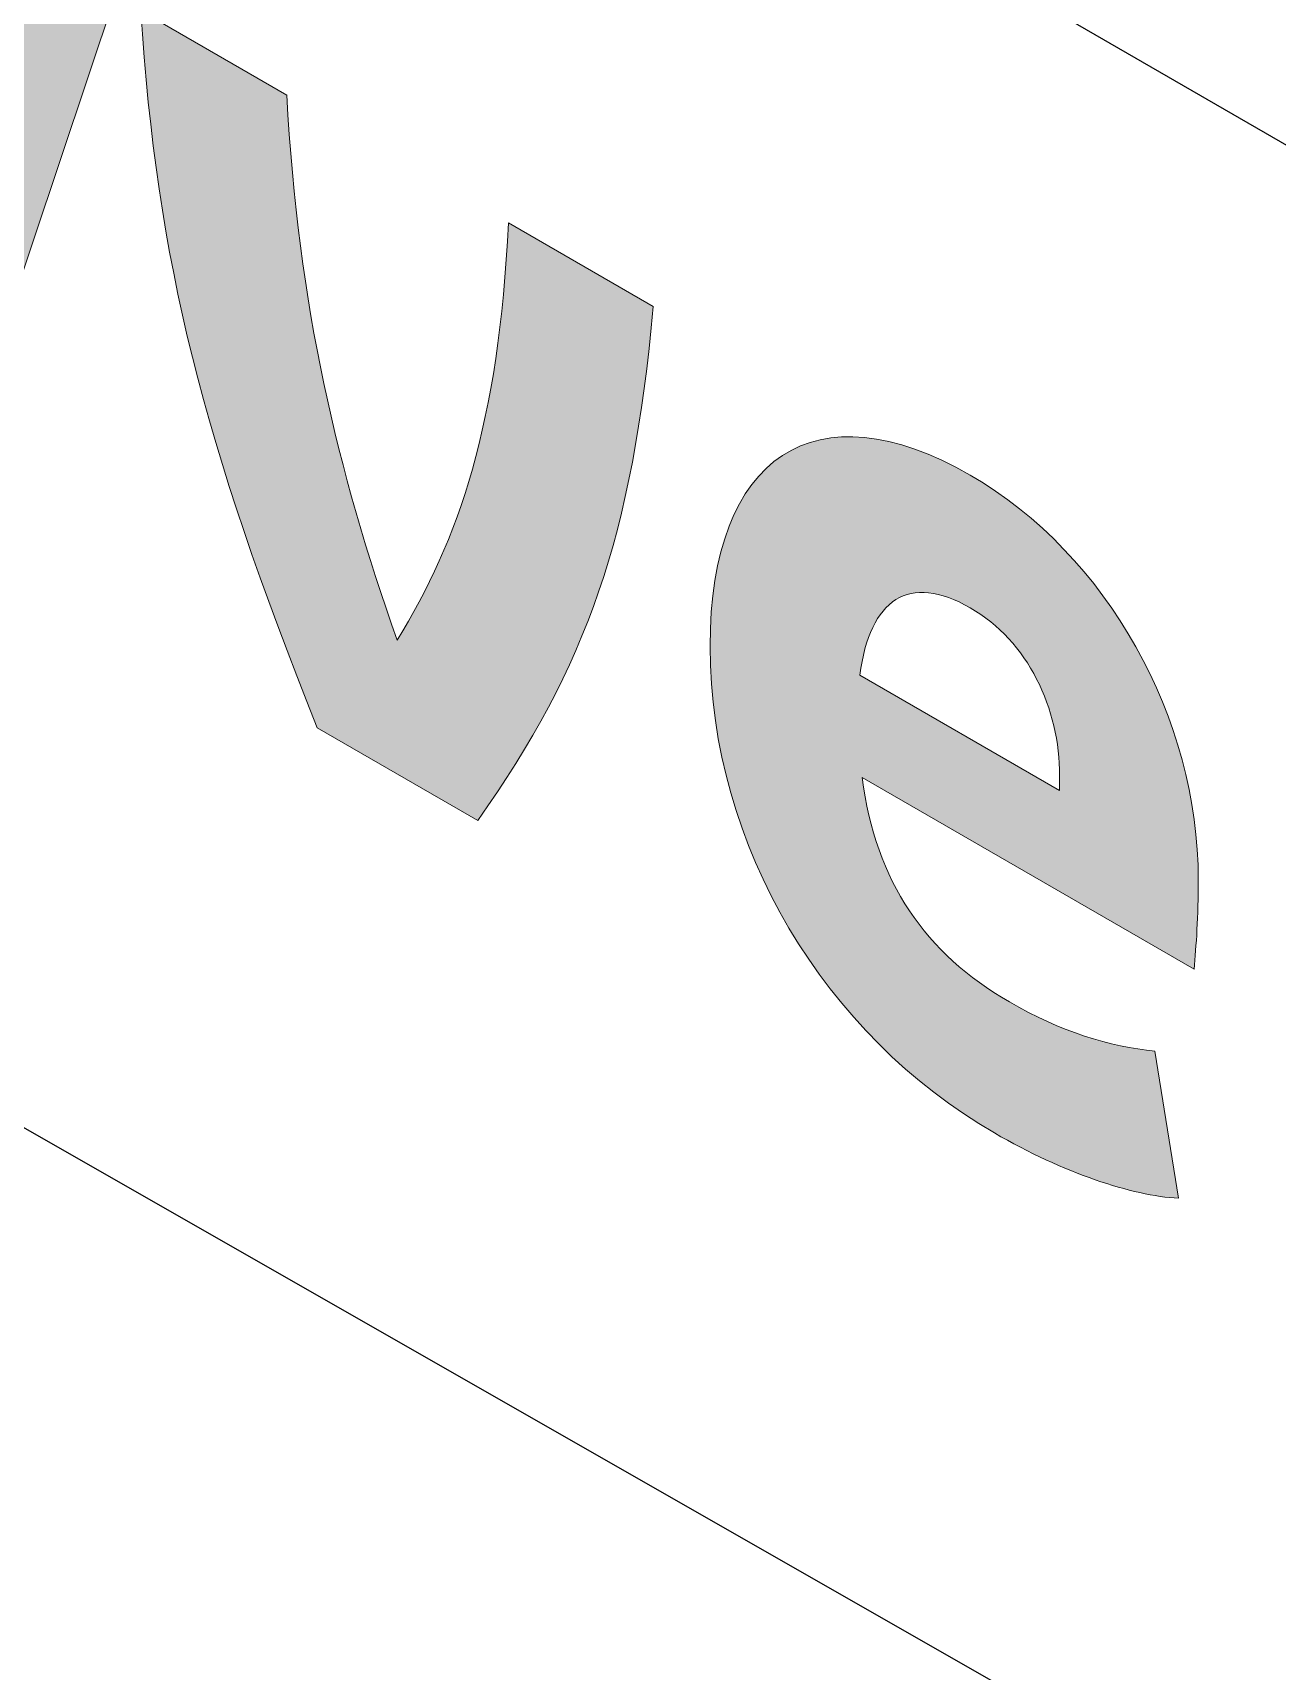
# Model space of a CAD drawing. Extents: x -1140 to 5605, y -816 to 2382.
# Drawn here: x 875.75 to 898.99, y 1097.02 to 1127.63 of the extents above; entities that cross this region are included whole.
import ezdxf

# ---------------------------------------------------------------- set-up
doc = ezdxf.new("R2010")
doc.units = 0
doc.header["$MEASUREMENT"] = 0
for name, color, linetype, lineweight in [('G-ANNO-TTLB', 7, 'Continuous', 0), ('TYVEK', 7, 'Continuous', 0), ('X-REF - TRACED', 7, 'Continuous', 0)]:
    doc.layers.add(name, color=color, linetype=linetype, lineweight=lineweight)

# ---------------------------------------------------------------- blocks, each defined once
blk = doc.blocks.new('Block_402')
at = {"layer": 'X-REF - TRACED', "true_color": 0x848484, "transparency": 33554687}
h = blk.add_hatch(color=252, dxfattribs=at)
h.dxf.hatch_style = 2
edge = h.paths.add_edge_path()
edge.add_spline(control_points=[(884.63, 1124.072), (884.454, 1120.329), (883.709, 1118.151), (882.551, 1116.279), (881.433, 1119.464), (880.708, 1122.492), (880.492, 1126.461), (880.492, 1126.461), (877.766, 1128.035), (877.766, 1128.035), (878.06, 1123.346), (878.942, 1119.936), (881.061, 1114.643), (881.061, 1114.643), (884.062, 1112.911), (884.062, 1112.911), (886.101, 1115.803), (886.945, 1118.216), (887.337, 1122.509), (887.337, 1122.509), (884.63, 1124.072), (884.63, 1124.072)], knot_values=[0, 0, 0, 0, 1, 1, 1, 2, 2, 2, 3, 3, 3, 4, 4, 4, 5, 5, 5, 6, 6, 6, 7, 7, 7, 7], degree=3, periodic=0)
h = blk.add_hatch(color=252, dxfattribs=at)
h.dxf.hatch_style = 2
edge = h.paths.add_edge_path()
edge.add_spline(control_points=[(894.928, 1113.472), (894.928, 1113.472), (891.198, 1115.622), (891.198, 1115.622), (891.378, 1117.052), (892.118, 1117.542), (893.258, 1116.882), (894.338, 1116.262), (894.928, 1115.002), (894.928, 1113.742), (894.928, 1113.742), (894.928, 1113.472), (894.928, 1113.472)], knot_values=[0, 0, 0, 0, 1, 1, 1, 2, 2, 2, 3, 3, 3, 4, 4, 4, 4], degree=3, periodic=0)
edge = h.paths.add_edge_path()
edge.add_spline(control_points=[(897.518, 1111.802), (897.518, 1114.812), (895.828, 1117.872), (893.258, 1119.362), (890.378, 1121.022), (888.398, 1119.742), (888.398, 1116.162), (888.398, 1112.432), (890.558, 1108.892), (893.708, 1107.072), (895.008, 1106.322), (896.278, 1105.902), (897.148, 1105.852), (897.148, 1105.852), (896.708, 1108.602), (896.708, 1108.602), (895.868, 1108.682), (894.948, 1108.962), (893.988, 1109.522), (892.418, 1110.422), (891.498, 1111.762), (891.238, 1113.712), (891.238, 1113.712), (897.438, 1110.132), (897.438, 1110.132), (897.478, 1110.562), (897.518, 1111.122), (897.518, 1111.802)], knot_values=[0, 0, 0, 0, 1, 1, 1, 2, 2, 2, 3, 3, 3, 4, 4, 4, 5, 5, 5, 6, 6, 6, 7, 7, 7, 8, 8, 8, 9, 9, 9, 9], degree=3, periodic=0)
at = {"layer": 'X-REF - TRACED'}
for points, knots in [([(884.63, 1124.072), (884.454, 1120.329), (883.709, 1118.151), (882.551, 1116.279), (881.433, 1119.464), (880.708, 1122.492), (880.492, 1126.461), (880.492, 1126.461), (877.766, 1128.035), (877.766, 1128.035), (878.06, 1123.346), (878.942, 1119.936), (881.061, 1114.643), (881.061, 1114.643), (884.062, 1112.911), (884.062, 1112.911), (886.101, 1115.803), (886.945, 1118.216), (887.337, 1122.509), (887.337, 1122.509), (884.63, 1124.072), (884.63, 1124.072)], [0, 0, 0, 0, 1, 1, 1, 2, 2, 2, 3, 3, 3, 4, 4, 4, 5, 5, 5, 6, 6, 6, 7, 7, 7, 7]), ([(897.518, 1111.802), (897.518, 1114.812), (895.828, 1117.872), (893.258, 1119.362), (890.378, 1121.022), (888.398, 1119.742), (888.398, 1116.162), (888.398, 1112.432), (890.558, 1108.892), (893.708, 1107.072), (895.008, 1106.322), (896.278, 1105.902), (897.148, 1105.852), (897.148, 1105.852), (896.708, 1108.602), (896.708, 1108.602), (895.868, 1108.682), (894.948, 1108.962), (893.988, 1109.522), (892.418, 1110.422), (891.498, 1111.762), (891.238, 1113.712), (891.238, 1113.712), (897.438, 1110.132), (897.438, 1110.132), (897.478, 1110.562), (897.518, 1111.122), (897.518, 1111.802)], [0, 0, 0, 0, 1, 1, 1, 2, 2, 2, 3, 3, 3, 4, 4, 4, 5, 5, 5, 6, 6, 6, 7, 7, 7, 8, 8, 8, 9, 9, 9, 9]), ([(894.928, 1113.472), (894.928, 1113.472), (891.198, 1115.622), (891.198, 1115.622), (891.378, 1117.052), (892.118, 1117.542), (893.258, 1116.882), (894.338, 1116.262), (894.928, 1115.002), (894.928, 1113.742), (894.928, 1113.742), (894.928, 1113.472), (894.928, 1113.472)], [0, 0, 0, 0, 1, 1, 1, 2, 2, 2, 3, 3, 3, 4, 4, 4, 4])]:
    blk.add_open_spline(points, degree=3, knots=knots, dxfattribs=at)
blk = doc.blocks.new('Block_401')
at = {"layer": 'X-REF - TRACED', "true_color": 0x848484, "transparency": 33554687}
h = blk.add_hatch(color=252, dxfattribs=at)
h.dxf.hatch_style = 2
edge = h.paths.add_edge_path()
edge.add_spline(control_points=[(874.578, 1129.875), (874.578, 1129.875), (872.149, 1122.629), (872.149, 1122.629), (871.116, 1125.66), (870.444, 1128.591), (870.238, 1132.381), (870.238, 1132.381), (867.511, 1133.955), (867.511, 1133.955), (867.806, 1129.266), (868.688, 1125.856), (870.807, 1120.564), (870.807, 1120.564), (871.351, 1120.249), (871.351, 1120.249), (871.351, 1120.249), (869.963, 1116.107), (869.963, 1116.107), (869.963, 1116.107), (872.67, 1114.544), (872.67, 1114.544), (872.67, 1114.544), (877.285, 1128.313), (877.285, 1128.313), (877.285, 1128.313), (874.578, 1129.875), (874.578, 1129.875)], knot_values=[0, 0, 0, 0, 1, 1, 1, 2, 2, 2, 3, 3, 3, 4, 4, 4, 5, 5, 5, 6, 6, 6, 7, 7, 7, 8, 8, 8, 9, 9, 9, 9], degree=3, periodic=0)
at = {"layer": 'X-REF - TRACED'}
blk.add_open_spline([(874.578, 1129.875), (874.578, 1129.875), (872.149, 1122.629), (872.149, 1122.629), (871.116, 1125.66), (870.444, 1128.591), (870.238, 1132.381), (870.238, 1132.381), (867.511, 1133.955), (867.511, 1133.955), (867.806, 1129.266), (868.688, 1125.856), (870.807, 1120.564), (870.807, 1120.564), (871.351, 1120.249), (871.351, 1120.249), (871.351, 1120.249), (869.963, 1116.107), (869.963, 1116.107), (869.963, 1116.107), (872.67, 1114.544), (872.67, 1114.544), (872.67, 1114.544), (877.285, 1128.313), (877.285, 1128.313), (877.285, 1128.313), (874.578, 1129.875), (874.578, 1129.875)], degree=3, knots=[0, 0, 0, 0, 1, 1, 1, 2, 2, 2, 3, 3, 3, 4, 4, 4, 5, 5, 5, 6, 6, 6, 7, 7, 7, 8, 8, 8, 9, 9, 9, 9], dxfattribs=at)
blk.add_blockref('Block_402', (0, 0), dxfattribs=at)
blk = doc.blocks.new('Block_400')
at = {"layer": 'X-REF - TRACED'}
blk.add_blockref('Block_401', (0, 0), dxfattribs=at)
blk = doc.blocks.new('Block_399')
at = {"layer": 'X-REF - TRACED'}
blk.add_blockref('Block_400', (0, 0), dxfattribs=at)
blk = doc.blocks.new('Block_397')
at = {"layer": 'X-REF - TRACED'}
blk.add_blockref('Block_399', (0, 0), dxfattribs=at)

msp = doc.modelspace()

# ---------------------------------------------------------------- hatches: boundary and pattern name
at = {"layer": 'G-ANNO-TTLB', "true_color": 0xff00ff, "transparency": 33554687}
h = msp.add_hatch(color=6, dxfattribs=at)
edge = h.paths.add_edge_path()
edge.add_spline(control_points=[(1815.435, -731.698), (1815.435, -731.698), (-1114.083, -731.698), (-1114.083, -731.698), (-1114.083, -731.698), (-1114.083, 1725.302), (-1114.083, 1725.302), (-1114.083, 1725.302), (1815.435, 1725.302), (1815.435, 1725.302), (1815.435, 1725.302), (1815.435, -731.698), (1815.435, -731.698)], knot_values=[0, 0, 0, 0, 1, 1, 1, 2, 2, 2, 3, 3, 3, 4, 4, 4, 4], degree=3, periodic=0)
edge = h.paths.add_edge_path()
edge.add_spline(control_points=[(-1105.083, 1716.302), (-1105.083, 1716.302), (-1105.083, -722.698), (-1105.083, -722.698), (-1105.083, -722.698), (1806.435, -722.698), (1806.435, -722.698), (1806.435, -722.698), (1806.435, 1716.302), (1806.435, 1716.302), (1806.435, 1716.302), (-1105.083, 1716.302), (-1105.083, 1716.302)], knot_values=[0, 0, 0, 0, 1, 1, 1, 2, 2, 2, 3, 3, 3, 4, 4, 4, 4], degree=3, periodic=0)
edge.add_line((-1105.083, 1716.302), (-1105.083, 1716.302))

# ---------------------------------------------------------------- linework, layer by layer
at = {"layer": 'G-ANNO-TTLB'}
for points in [[(1815.435, -731.698), (1815.435, -731.698), (-1114.083, -731.698), (-1114.083, -731.698), (-1114.083, -731.698), (-1114.083, 1725.302), (-1114.083, 1725.302), (-1114.083, 1725.302), (1815.435, 1725.302), (1815.435, 1725.302), (1815.435, 1725.302), (1815.435, -731.698), (1815.435, -731.698)], [(-1105.083, 1716.302), (-1105.083, 1716.302), (-1105.083, -722.698), (-1105.083, -722.698), (-1105.083, -722.698), (1806.435, -722.698), (1806.435, -722.698), (1806.435, -722.698), (1806.435, 1716.302), (1806.435, 1716.302), (1806.435, 1716.302), (-1105.083, 1716.302), (-1105.083, 1716.302)]]:
    msp.add_open_spline(points, degree=3, knots=[0, 0, 0, 0, 1, 1, 1, 2, 2, 2, 3, 3, 3, 4, 4, 4, 4], dxfattribs=at)
at = {"layer": 'TYVEK', "color": 4, "lineweight": 25, "true_color": 0x00ffff}
for p, q in [((930.419, 1107.442), (835.264, 1162.488)), ((806.767, 1146.481), (970.628, 1052.871))]:
    msp.add_line(p, q, dxfattribs=at)

# ---------------------------------------------------------------- block references
at = {"layer": 'X-REF - TRACED'}
msp.add_blockref('Block_397', (0, 0), dxfattribs=at)

doc.saveas('drawing.dxf')
